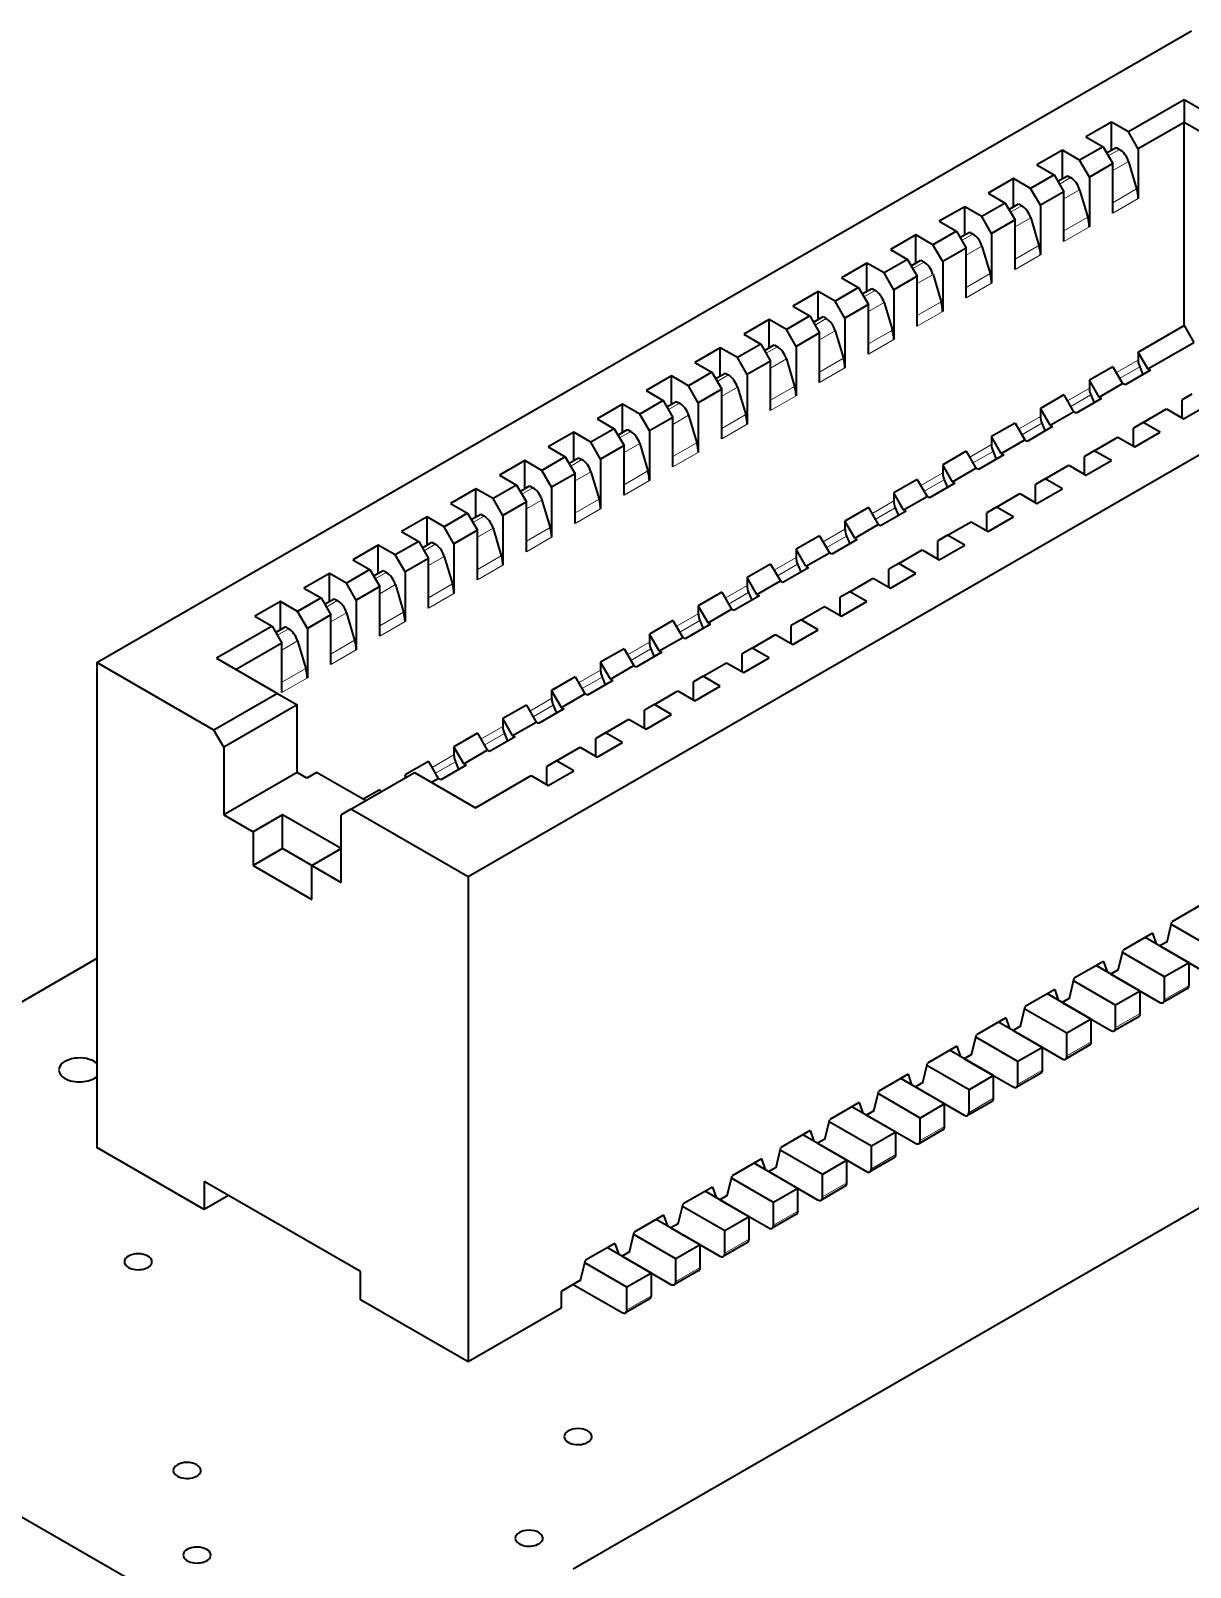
# Model space of a CAD drawing. Extents: x 537 to 786, y 346 to 499.
# Drawn here: x 652.2 to 660.59, y 486.43 to 497.55 of the extents above; entities that cross this region are included whole.
import ezdxf

# ---------------------------------------------------------------- set-up
doc = ezdxf.new("R2010")
doc.units = 0

msp = doc.modelspace()

# ---------------------------------------------------------------- linework, layer by layer
at = {"color": 7, "lineweight": 35, "ltscale": 0.22862}
for p, q in [((652.679, 492.977), (660.599, 497.549)), ((663.286, 495.998), (655.366, 491.426))]:
    msp.add_line(p, q, dxfattribs=at)
at = {"color": 7, "lineweight": 35, "ltscale": 0.011636}
for p, q in [((660.545, 497.049), (660.142, 496.817)), ((653.948, 493.24), (653.545, 493.008)), ((655.419, 491.926), (655.822, 492.159))]:
    msp.add_line(p, q, dxfattribs=at)
at = {"color": 7, "lineweight": 35, "ltscale": 0.012758}
for p, q in [((660.987, 496.794), (660.545, 497.049)), ((660.987, 496.631), (660.545, 496.886)), ((653.545, 493.008), (653.987, 492.753)), ((654.977, 492.181), (655.419, 491.926))]:
    msp.add_line(p, q, dxfattribs=at)
at = {"color": 7, "lineweight": 35, "ltscale": 0.004082}
for p, q in [((660.545, 497.049), (660.545, 496.886)), ((660.581, 490.64), (660.581, 490.803)), ((660.404, 490.538), (660.404, 490.701)), ((660.227, 490.436), (660.227, 490.599)), ((660.05, 490.334), (660.05, 490.497)), ((659.874, 490.232), (659.874, 490.395)), ((659.697, 490.13), (659.697, 490.293)), ((659.52, 490.027), (659.52, 490.191)), ((659.343, 489.925), (659.343, 490.089)), ((658.99, 489.721), (658.99, 489.885)), ((659.167, 489.823), (659.167, 489.987)), ((658.813, 489.619), (658.813, 489.783)), ((658.636, 489.517), (658.636, 489.68)), ((658.46, 489.415), (658.46, 489.578)), ((658.283, 489.313), (658.283, 489.476)), ((658.106, 489.211), (658.106, 489.374)), ((657.929, 489.109), (657.929, 489.272)), ((657.752, 489.007), (657.752, 489.17)), ((657.576, 488.905), (657.576, 489.068)), ((657.399, 488.803), (657.399, 488.966)), ((657.222, 488.701), (657.222, 488.864)), ((656.869, 488.497), (656.869, 488.66)), ((657.045, 488.599), (657.045, 488.762)), ((656.692, 488.394), (656.692, 488.558)), ((656.179, 488.507), (656.038, 488.425)), ((656.515, 488.292), (656.515, 488.456))]:
    msp.add_line(p, q, dxfattribs=at)
at = {"color": 7, "lineweight": 35, "ltscale": 0.005307}
for p, q in [((660.019, 496.888), (659.835, 496.782)), ((659.665, 496.684), (659.481, 496.578)), ((659.312, 496.48), (659.128, 496.374)), ((658.958, 496.276), (658.774, 496.17)), ((658.604, 496.072), (658.421, 495.965)), ((658.251, 495.867), (658.067, 495.761)), ((657.897, 495.663), (657.714, 495.557)), ((657.19, 495.255), (657.006, 495.149)), ((656.837, 495.051), (656.653, 494.945)), ((660.302, 495.092), (660.118, 494.986)), ((659.948, 494.888), (659.764, 494.782)), ((656.483, 494.847), (656.299, 494.741)), ((660.542, 494.741), (660.726, 494.847)), ((659.594, 494.684), (659.411, 494.577)), ((656.13, 494.643), (655.946, 494.537)), ((659.241, 494.479), (659.057, 494.373)), ((659.835, 494.332), (660.019, 494.439)), ((655.422, 494.234), (655.239, 494.128)), ((659.481, 494.128), (659.665, 494.234)), ((655.069, 494.03), (654.885, 493.924)), ((658.534, 494.071), (658.35, 493.965)), ((659.128, 493.924), (659.312, 494.03)), ((654.715, 493.826), (654.532, 493.72)), ((658.18, 493.867), (657.996, 493.761)), ((658.774, 493.72), (658.958, 493.826)), ((657.827, 493.663), (657.643, 493.557)), ((654.362, 493.622), (654.178, 493.516)), ((658.421, 493.516), (658.604, 493.622)), ((657.473, 493.459), (657.289, 493.353)), ((654.008, 493.418), (653.824, 493.312)), ((658.067, 493.312), (658.251, 493.418)), ((657.12, 493.255), (656.936, 493.149)), ((657.714, 493.108), (657.897, 493.214)), ((656.766, 493.051), (656.582, 492.944)), ((656.412, 492.846), (656.229, 492.74)), ((657.006, 492.699), (657.19, 492.806)), ((656.653, 492.495), (656.837, 492.601)), ((655.705, 492.438), (655.521, 492.332)), ((656.299, 492.291), (656.483, 492.397)), ((655.352, 492.234), (655.168, 492.128)), ((655.946, 492.087), (656.13, 492.193))]:
    msp.add_line(p, q, dxfattribs=at)
at = {"color": 7, "lineweight": 35, "ltscale": 0.003572}
for p, q in [((660.142, 496.817), (660.019, 496.888)), ((659.835, 496.782), (659.959, 496.71)), ((659.435, 496.408), (659.312, 496.48)), ((659.128, 496.374), (659.251, 496.302)), ((658.774, 496.17), (658.898, 496.098)), ((658.375, 495.796), (658.251, 495.867)), ((658.067, 495.761), (658.191, 495.69)), ((657.668, 495.388), (657.544, 495.459)), ((657.314, 495.184), (657.19, 495.255)), ((657.006, 495.149), (657.13, 495.078)), ((656.607, 494.775), (656.483, 494.847)), ((660.418, 494.812), (660.542, 494.741)), ((656.299, 494.741), (656.423, 494.669)), ((660.065, 494.608), (660.188, 494.537)), ((655.946, 494.537), (656.069, 494.465)), ((660.019, 494.439), (659.895, 494.51)), ((655.9, 494.367), (655.776, 494.439)), ((655.546, 494.163), (655.422, 494.234)), ((659.665, 494.234), (659.541, 494.306)), ((655.239, 494.128), (655.362, 494.057)), ((659.358, 494.2), (659.481, 494.128)), ((658.958, 493.826), (658.834, 493.898)), ((654.839, 493.755), (654.715, 493.826)), ((658.65, 493.792), (658.774, 493.72)), ((654.532, 493.72), (654.655, 493.649)), ((658.604, 493.622), (658.481, 493.694)), ((654.486, 493.551), (654.362, 493.622)), ((658.297, 493.587), (658.421, 493.516)), ((654.178, 493.516), (654.302, 493.445)), ((657.897, 493.214), (657.774, 493.285)), ((657.59, 493.179), (657.714, 493.108)), ((657.236, 492.975), (657.36, 492.904)), ((657.19, 492.806), (657.067, 492.877)), ((656.837, 492.601), (656.713, 492.673)), ((656.529, 492.567), (656.653, 492.495)), ((656.13, 492.193), (656.006, 492.265)), ((655.822, 492.159), (655.946, 492.087))]:
    msp.add_line(p, q, dxfattribs=at)
at = {"color": 7, "lineweight": 35, "ltscale": 0.005103}
for p, q in [((660.019, 496.684), (660.019, 496.888)), ((659.665, 496.48), (659.665, 496.684)), ((659.312, 496.276), (659.312, 496.48)), ((658.958, 496.072), (658.958, 496.276)), ((658.604, 495.867), (658.604, 496.072)), ((658.251, 495.663), (658.251, 495.867)), ((657.897, 495.459), (657.897, 495.663)), ((657.544, 495.255), (657.544, 495.459)), ((657.19, 495.051), (657.19, 495.255)), ((656.837, 494.847), (656.837, 495.051)), ((656.483, 494.643), (656.483, 494.847)), ((656.13, 494.439), (656.13, 494.643)), ((655.776, 494.234), (655.776, 494.439)), ((655.422, 494.03), (655.422, 494.234)), ((655.069, 493.826), (655.069, 494.03)), ((654.715, 493.622), (654.715, 493.826)), ((654.362, 493.418), (654.362, 493.622)), ((654.008, 493.214), (654.008, 493.418)), ((660.581, 490.803), (660.404, 490.701)), ((659.874, 490.395), (659.697, 490.293)), ((660.217, 490.413), (660.04, 490.311)), ((659.52, 490.191), (659.343, 490.089)), ((659.863, 490.209), (659.687, 490.107)), ((658.813, 489.783), (658.636, 489.68)), ((659.156, 489.8), (658.979, 489.698)), ((658.803, 489.596), (658.626, 489.494)), ((658.106, 489.374), (657.929, 489.272)), ((658.449, 489.392), (658.272, 489.29)), ((653.457, 489.221), (653.457, 489.017)), ((653.633, 489.119), (653.457, 489.017)), ((657.752, 489.17), (657.576, 489.068)), ((658.096, 489.188), (657.919, 489.086)), ((657.388, 488.78), (657.212, 488.678)), ((657.045, 488.762), (656.869, 488.66)), ((654.588, 488.364), (654.588, 488.568)), ((656.692, 488.558), (656.515, 488.456)), ((657.035, 488.576), (656.858, 488.474))]:
    msp.add_line(p, q, dxfattribs=at)
at = {"color": 7, "lineweight": 35, "ltscale": 0.009594}
for p, q in [((660.545, 496.886), (660.213, 496.694)), ((660.213, 495.224), (660.545, 495.416)), ((660.284, 495.102), (660.616, 495.294)), ((654.019, 493.118), (653.687, 492.926))]:
    msp.add_line(p, q, dxfattribs=at)
at = {"color": 7, "lineweight": 35, "ltscale": 0.036742}
msp.add_line((660.545, 495.416), (660.545, 496.886), dxfattribs=at)
at = {"color": 7, "lineweight": 35, "ltscale": 0.003536}
for p, q in [((660.213, 496.694), (660.142, 496.817)), ((659.959, 496.71), (660.029, 496.588)), ((659.605, 496.506), (659.676, 496.384)), ((659.506, 496.286), (659.435, 496.408)), ((658.799, 495.878), (658.728, 496)), ((658.898, 496.098), (658.969, 495.976)), ((658.445, 495.674), (658.375, 495.796)), ((658.191, 495.69), (658.262, 495.567)), ((657.738, 495.265), (657.668, 495.388)), ((657.385, 495.061), (657.314, 495.184)), ((657.13, 495.078), (657.201, 494.955)), ((659.93, 494.898), (659.86, 495.02)), ((659.676, 494.914), (659.746, 494.792)), ((656.678, 494.653), (656.607, 494.775)), ((656.423, 494.669), (656.494, 494.547)), ((659.322, 494.71), (659.393, 494.588)), ((659.223, 494.49), (659.152, 494.612)), ((656.069, 494.465), (656.14, 494.343)), ((655.97, 494.245), (655.9, 494.367)), ((658.87, 494.285), (658.799, 494.408)), ((655.716, 494.261), (655.787, 494.139)), ((658.615, 494.302), (658.686, 494.179)), ((655.617, 494.041), (655.546, 494.163)), ((658.516, 494.081), (658.445, 494.204)), ((655.362, 494.057), (655.433, 493.934)), ((658.163, 493.877), (658.092, 494)), ((658.262, 494.098), (658.332, 493.975)), ((657.908, 493.894), (657.979, 493.771)), ((654.91, 493.632), (654.839, 493.755)), ((657.554, 493.689), (657.625, 493.567)), ((654.556, 493.428), (654.486, 493.551)), ((657.455, 493.469), (657.385, 493.591)), ((654.302, 493.445), (654.372, 493.322)), ((657.102, 493.265), (657.031, 493.387)), ((656.847, 493.281), (656.918, 493.159)), ((656.395, 492.857), (656.324, 492.979)), ((656.041, 492.652), (655.97, 492.775)), ((655.787, 492.669), (655.857, 492.546)), ((653.598, 492.365), (653.527, 492.487)), ((655.433, 492.465), (655.504, 492.342)), ((655.334, 492.244), (655.263, 492.367)), ((655.08, 492.261), (655.15, 492.138))]:
    msp.add_line(p, q, dxfattribs=at)
at = {"color": 7, "lineweight": 35, "ltscale": 0.003573}
for p, q in [((659.789, 496.613), (659.665, 496.684)), ((659.481, 496.578), (659.605, 496.506)), ((659.082, 496.204), (658.958, 496.276)), ((658.728, 496), (658.604, 496.072)), ((658.421, 495.965), (658.544, 495.894)), ((658.021, 495.592), (657.897, 495.663)), ((657.714, 495.557), (657.837, 495.486)), ((657.36, 495.353), (657.484, 495.282)), ((656.96, 494.98), (656.837, 495.051)), ((656.653, 494.945), (656.777, 494.873)), ((660.372, 494.643), (660.248, 494.714)), ((656.253, 494.571), (656.13, 494.643)), ((655.592, 494.332), (655.716, 494.261)), ((659.711, 494.404), (659.835, 494.332)), ((655.193, 493.959), (655.069, 494.03)), ((659.004, 493.996), (659.128, 493.924)), ((659.312, 494.03), (659.188, 494.102)), ((654.885, 493.924), (655.009, 493.853)), ((658.251, 493.418), (658.127, 493.489)), ((654.132, 493.347), (654.008, 493.418)), ((657.943, 493.383), (658.067, 493.312)), ((653.824, 493.312), (653.948, 493.24)), ((657.544, 493.01), (657.42, 493.081)), ((656.883, 492.771), (657.006, 492.699)), ((656.483, 492.397), (656.359, 492.469)), ((656.176, 492.363), (656.299, 492.291))]:
    msp.add_line(p, q, dxfattribs=at)
at = {"color": 7, "lineweight": 35, "ltscale": 0.004898}
for p, q in [((659.959, 496.71), (659.789, 496.613)), ((659.676, 496.384), (659.506, 496.286)), ((658.898, 496.098), (658.728, 496)), ((658.615, 495.772), (658.445, 495.674)), ((659.895, 494.51), (660.065, 494.608)), ((656.069, 494.465), (655.9, 494.367)), ((658.615, 494.302), (658.445, 494.204)), ((655.787, 494.139), (655.617, 494.041)), ((658.834, 493.898), (659.004, 493.996)), ((658.163, 493.877), (658.332, 493.975)), ((657.554, 493.689), (657.385, 493.591)), ((654.726, 493.526), (654.556, 493.428)), ((657.102, 493.265), (657.272, 493.363)), ((655.787, 492.669), (655.617, 492.571)), ((655.334, 492.244), (655.504, 492.342)), ((656.006, 492.265), (656.176, 492.363))]:
    msp.add_line(p, q, dxfattribs=at)
at = {"color": 7, "lineweight": 35, "ltscale": 0.00199}
for p, q in [((659.985, 496.665), (660.054, 496.704)), ((658.924, 496.052), (658.993, 496.092)), ((656.096, 494.419), (656.165, 494.459))]:
    msp.add_line(p, q, dxfattribs=at)
at = {"color": 7, "lineweight": 13, "ltscale": 0.002329}
for p, q in [((660.078, 496.691), (659.997, 496.644)), ((659.37, 496.283), (659.29, 496.236)), ((658.31, 495.67), (658.229, 495.624)), ((657.249, 495.058), (657.168, 495.011)), ((656.542, 494.65), (656.461, 494.603)), ((655.481, 494.037), (655.401, 493.991))]:
    msp.add_line(p, q, dxfattribs=at)
at = {"color": 7, "lineweight": 35, "ltscale": 0.000680215}
for p, q in [((660.054, 496.704), (660.078, 496.691)), ((659.701, 496.5), (659.724, 496.487)), ((659.347, 496.296), (659.37, 496.283)), ((658.64, 495.888), (658.663, 495.874)), ((658.286, 495.684), (658.31, 495.67)), ((657.933, 495.48), (657.956, 495.466)), ((657.579, 495.276), (657.603, 495.262)), ((657.226, 495.071), (657.249, 495.058)), ((656.872, 494.867), (656.896, 494.854)), ((656.518, 494.663), (656.542, 494.65)), ((655.811, 494.255), (655.835, 494.241)), ((655.458, 494.051), (655.481, 494.037)), ((654.751, 493.643), (654.774, 493.629)), ((654.044, 493.234), (654.067, 493.221))]:
    msp.add_line(p, q, dxfattribs=at)
at = {"color": 7, "lineweight": 35, "ltscale": 0.008981}
for p, q in [((660.213, 496.694), (660.213, 496.335)), ((660.029, 496.229), (660.029, 496.588)), ((659.676, 496.025), (659.676, 496.384)), ((659.506, 496.286), (659.506, 495.927)), ((659.322, 495.821), (659.322, 496.18)), ((659.152, 496.082), (659.152, 495.723)), ((658.969, 495.616), (658.969, 495.976)), ((658.799, 495.878), (658.799, 495.518)), ((658.615, 495.412), (658.615, 495.772)), ((658.092, 495.469), (658.092, 495.11)), ((657.908, 495.004), (657.908, 495.363)), ((657.738, 495.265), (657.738, 494.906)), ((657.554, 494.8), (657.554, 495.159)), ((657.385, 495.061), (657.385, 494.702)), ((657.201, 494.596), (657.201, 494.955)), ((657.031, 494.857), (657.031, 494.498)), ((656.678, 494.653), (656.678, 494.294)), ((656.324, 494.449), (656.324, 494.09)), ((656.494, 494.188), (656.494, 494.547)), ((656.14, 493.983), (656.14, 494.343)), ((655.97, 494.245), (655.97, 493.885)), ((655.787, 493.779), (655.787, 494.139)), ((655.617, 494.041), (655.617, 493.681)), ((655.263, 493.836), (655.263, 493.477)), ((655.08, 493.371), (655.08, 493.73)), ((654.91, 493.632), (654.91, 493.273)), ((654.726, 493.167), (654.726, 493.526)), ((654.203, 493.224), (654.203, 492.865)), ((654.372, 492.963), (654.372, 493.322))]:
    msp.add_line(p, q, dxfattribs=at)
at = {"color": 7, "lineweight": 35, "ltscale": 0.003535}
for p, q in [((659.86, 496.49), (659.789, 496.613)), ((659.251, 496.302), (659.322, 496.18)), ((659.152, 496.082), (659.082, 496.204)), ((658.544, 495.894), (658.615, 495.772)), ((658.092, 495.469), (658.021, 495.592)), ((657.837, 495.486), (657.908, 495.363)), ((660.545, 495.416), (660.616, 495.294)), ((657.484, 495.282), (657.554, 495.159)), ((660.284, 495.102), (660.213, 495.224)), ((660.029, 495.118), (660.1, 494.996)), ((657.031, 494.857), (656.96, 494.98)), ((656.777, 494.873), (656.847, 494.751)), ((659.577, 494.694), (659.506, 494.816)), ((656.324, 494.449), (656.253, 494.571)), ((658.969, 494.506), (659.039, 494.383)), ((655.263, 493.836), (655.193, 493.959)), ((655.009, 493.853), (655.08, 493.73)), ((657.809, 493.673), (657.738, 493.796)), ((654.655, 493.649), (654.726, 493.526)), ((657.201, 493.485), (657.272, 493.363)), ((654.203, 493.224), (654.132, 493.347)), ((653.948, 493.24), (654.019, 493.118)), ((656.748, 493.061), (656.678, 493.183)), ((656.494, 493.077), (656.564, 492.955)), ((656.14, 492.873), (656.211, 492.75)), ((655.688, 492.448), (655.617, 492.571))]:
    msp.add_line(p, q, dxfattribs=at)
at = {"color": 7, "lineweight": 35, "ltscale": 0.004899}
for p, q in [((660.029, 496.588), (659.86, 496.49)), ((659.251, 496.302), (659.082, 496.204)), ((659.322, 496.18), (659.152, 496.082)), ((658.544, 495.894), (658.375, 495.796)), ((658.191, 495.69), (658.021, 495.592)), ((657.908, 495.363), (657.738, 495.265)), ((657.484, 495.282), (657.314, 495.184)), ((657.554, 495.159), (657.385, 495.061)), ((660.029, 495.118), (659.86, 495.02)), ((657.13, 495.078), (656.96, 494.98)), ((659.93, 494.898), (660.1, 494.996)), ((657.201, 494.955), (657.031, 494.857)), ((659.676, 494.914), (659.506, 494.816)), ((659.577, 494.694), (659.746, 494.792)), ((660.248, 494.714), (660.418, 494.812)), ((656.423, 494.669), (656.253, 494.571)), ((656.847, 494.751), (656.678, 494.653)), ((659.322, 494.71), (659.152, 494.612)), ((659.223, 494.49), (659.393, 494.588)), ((658.87, 494.285), (659.039, 494.383)), ((659.541, 494.306), (659.711, 494.404)), ((655.362, 494.057), (655.193, 493.959)), ((657.908, 493.894), (657.738, 493.796)), ((658.481, 493.694), (658.65, 493.792)), ((655.08, 493.73), (654.91, 493.632)), ((654.655, 493.649), (654.486, 493.551)), ((654.302, 493.445), (654.132, 493.347)), ((657.201, 493.485), (657.031, 493.387)), ((657.774, 493.285), (657.943, 493.383)), ((654.372, 493.322), (654.203, 493.224)), ((656.847, 493.281), (656.678, 493.183)), ((656.748, 493.061), (656.918, 493.159)), ((657.42, 493.081), (657.59, 493.179)), ((656.395, 492.857), (656.564, 492.955)), ((657.067, 492.877), (657.236, 492.975)), ((656.14, 492.873), (655.97, 492.775)), ((656.041, 492.652), (656.211, 492.75)), ((656.713, 492.673), (656.883, 492.771)), ((655.688, 492.448), (655.857, 492.546)), ((655.08, 492.261), (654.91, 492.163))]:
    msp.add_line(p, q, dxfattribs=at)
at = {"color": 7, "lineweight": 13, "ltscale": 0.003279}
for p, q in [((660.029, 496.537), (660.143, 496.603)), ((659.676, 496.333), (659.789, 496.399)), ((658.969, 495.925), (659.082, 495.99)), ((658.615, 495.721), (658.729, 495.786)), ((658.262, 495.517), (658.375, 495.582)), ((657.908, 495.312), (658.022, 495.378)), ((657.554, 495.108), (657.668, 495.174)), ((657.201, 494.904), (657.314, 494.97)), ((656.847, 494.7), (656.961, 494.766)), ((656.494, 494.496), (656.607, 494.562)), ((656.14, 494.292), (656.254, 494.357)), ((655.787, 494.088), (655.9, 494.153)), ((655.433, 493.884), (655.547, 493.949)), ((655.08, 493.68), (655.193, 493.745)), ((654.372, 493.271), (654.486, 493.337)), ((654.019, 493.067), (654.132, 493.133))]:
    msp.add_line(p, q, dxfattribs=at)
at = {"color": 7, "lineweight": 35, "ltscale": 0.005188}
for p, q in [((660.143, 496.603), (660.202, 496.404)), ((659.789, 496.399), (659.849, 496.2)), ((659.082, 495.99), (659.142, 495.792)), ((658.729, 495.786), (658.788, 495.587)), ((658.375, 495.582), (658.435, 495.383)), ((658.022, 495.378), (658.081, 495.179)), ((657.668, 495.174), (657.727, 494.975)), ((657.314, 494.97), (657.374, 494.771)), ((656.961, 494.766), (657.02, 494.567)), ((656.254, 494.357), (656.313, 494.159)), ((655.9, 494.153), (655.96, 493.954)), ((655.547, 493.949), (655.606, 493.75)), ((655.193, 493.745), (655.253, 493.546)), ((654.486, 493.337), (654.545, 493.138)), ((654.132, 493.133), (654.192, 492.934))]:
    msp.add_line(p, q, dxfattribs=at)
at = {"color": 7, "lineweight": 35, "ltscale": 0.0049}
for p, q in [((659.605, 496.506), (659.435, 496.408)), ((658.969, 495.976), (658.799, 495.878)), ((658.262, 495.567), (658.092, 495.469)), ((657.837, 495.486), (657.668, 495.388)), ((656.777, 494.873), (656.607, 494.775)), ((656.494, 494.547), (656.324, 494.449)), ((658.969, 494.506), (658.799, 494.408)), ((656.14, 494.343), (655.97, 494.245)), ((655.716, 494.261), (655.546, 494.163)), ((658.516, 494.081), (658.686, 494.179)), ((659.188, 494.102), (659.358, 494.2)), ((658.262, 494.098), (658.092, 494)), ((655.433, 493.934), (655.263, 493.836)), ((655.009, 493.853), (654.839, 493.755)), ((657.809, 493.673), (657.979, 493.771)), ((657.455, 493.469), (657.625, 493.567)), ((658.127, 493.489), (658.297, 493.587)), ((656.494, 493.077), (656.324, 492.979)), ((656.359, 492.469), (656.529, 492.567)), ((655.433, 492.465), (655.263, 492.367))]:
    msp.add_line(p, q, dxfattribs=at)
at = {"color": 7, "lineweight": 35, "ltscale": 0.001991}
for p, q in [((659.632, 496.46), (659.701, 496.5)), ((659.278, 496.256), (659.347, 496.296)), ((658.571, 495.848), (658.64, 495.888)), ((657.864, 495.44), (657.933, 495.48)), ((657.51, 495.236), (657.579, 495.276)), ((656.803, 494.827), (656.872, 494.867)), ((656.45, 494.623), (656.518, 494.663)), ((655.742, 494.215), (655.811, 494.255)), ((655.035, 493.807), (655.104, 493.847)), ((654.682, 493.603), (654.751, 493.643)), ((654.044, 493.234), (653.975, 493.194))]:
    msp.add_line(p, q, dxfattribs=at)
at = {"color": 7, "lineweight": 13, "ltscale": 0.002331}
for p, q in [((659.724, 496.487), (659.643, 496.44)), ((659.017, 496.078), (658.936, 496.032)), ((658.663, 495.874), (658.583, 495.828)), ((657.956, 495.466), (657.876, 495.419)), ((657.603, 495.262), (657.522, 495.215)), ((656.896, 494.854), (656.815, 494.807)), ((656.189, 494.445), (656.108, 494.399)), ((655.835, 494.241), (655.754, 494.195)), ((655.128, 493.833), (655.047, 493.786)), ((654.774, 493.629), (654.694, 493.582)), ((654.421, 493.425), (654.34, 493.378)), ((654.067, 493.221), (653.986, 493.174))]:
    msp.add_line(p, q, dxfattribs=at)
at = {"color": 7, "lineweight": 35, "ltscale": 0.008982}
for p, q in [((659.86, 496.49), (659.86, 496.131)), ((658.445, 495.674), (658.445, 495.314)), ((658.262, 495.208), (658.262, 495.567)), ((656.847, 494.392), (656.847, 494.751)), ((655.433, 493.575), (655.433, 493.934)), ((654.556, 493.428), (654.556, 493.069)), ((654.019, 492.759), (654.019, 493.118))]:
    msp.add_line(p, q, dxfattribs=at)
at = {"color": 7, "lineweight": 13, "ltscale": 0.004993}
for p, q in [((660.202, 496.404), (660.029, 496.304)), ((659.849, 496.2), (659.676, 496.1)), ((658.788, 495.587), (658.615, 495.488)), ((658.435, 495.383), (658.262, 495.284)), ((657.727, 494.975), (657.554, 494.875)), ((657.374, 494.771), (657.201, 494.671)), ((657.02, 494.567), (656.847, 494.467)), ((656.313, 494.159), (656.14, 494.059)), ((655.96, 493.954), (655.787, 493.855)), ((655.606, 493.75), (655.433, 493.651)), ((654.899, 493.342), (654.726, 493.242)), ((654.545, 493.138), (654.372, 493.038)), ((654.192, 492.934), (654.019, 492.834))]:
    msp.add_line(p, q, dxfattribs=at)
at = {"color": 7, "lineweight": 13, "ltscale": 0.005307}
for p, q in [((660.029, 496.229), (660.213, 496.335)), ((659.676, 496.025), (659.86, 496.131)), ((658.969, 495.616), (659.152, 495.723)), ((658.615, 495.412), (658.799, 495.518)), ((658.262, 495.208), (658.445, 495.314)), ((657.908, 495.004), (658.092, 495.11)), ((657.201, 494.596), (657.385, 494.702)), ((656.847, 494.392), (657.031, 494.498)), ((656.494, 494.188), (656.678, 494.294)), ((656.14, 493.983), (656.324, 494.09)), ((655.787, 493.779), (655.97, 493.885)), ((655.433, 493.575), (655.617, 493.681)), ((655.08, 493.371), (655.263, 493.477)), ((654.372, 492.963), (654.556, 493.069)), ((654.019, 492.759), (654.203, 492.865))]:
    msp.add_line(p, q, dxfattribs=at)
at = {"color": 7, "lineweight": 13, "ltscale": 0.00328}
for p, q in [((659.322, 496.129), (659.436, 496.195)), ((654.726, 493.475), (654.84, 493.541))]:
    msp.add_line(p, q, dxfattribs=at)
at = {"color": 7, "lineweight": 35, "ltscale": 0.005187}
for p, q in [((659.436, 496.195), (659.495, 495.996)), ((656.607, 494.562), (656.667, 494.363)), ((654.84, 493.541), (654.899, 493.342))]:
    msp.add_line(p, q, dxfattribs=at)
at = {"color": 7, "lineweight": 35, "ltscale": 0.000681537}
for p, q in [((658.993, 496.092), (659.017, 496.078)), ((656.165, 494.459), (656.189, 494.445)), ((654.397, 493.438), (654.421, 493.425))]:
    msp.add_line(p, q, dxfattribs=at)
at = {"color": 7, "lineweight": 13, "ltscale": 0.004994}
for p, q in [((659.495, 495.996), (659.322, 495.896)), ((659.142, 495.792), (658.969, 495.692)), ((658.081, 495.179), (657.908, 495.079)), ((655.253, 493.546), (655.08, 493.446))]:
    msp.add_line(p, q, dxfattribs=at)
at = {"color": 7, "lineweight": 13, "ltscale": 0.005308}
for p, q in [((659.322, 495.821), (659.506, 495.927)), ((657.554, 494.8), (657.738, 494.906)), ((654.726, 493.167), (654.91, 493.273))]:
    msp.add_line(p, q, dxfattribs=at)
at = {"color": 7, "lineweight": 35, "ltscale": 0.001989}
for p, q in [((658.217, 495.644), (658.286, 495.684)), ((657.157, 495.032), (657.226, 495.071)), ((655.389, 494.011), (655.458, 494.051)), ((654.328, 493.399), (654.397, 493.438))]:
    msp.add_line(p, q, dxfattribs=at)
at = {"color": 7, "lineweight": 35, "ltscale": 0.005308}
for p, q in [((657.544, 495.459), (657.36, 495.353)), ((655.776, 494.439), (655.592, 494.332)), ((658.887, 494.275), (658.703, 494.169)), ((656.059, 492.642), (655.875, 492.536))]:
    msp.add_line(p, q, dxfattribs=at)
at = {"color": 7, "lineweight": 35, "ltscale": 0.001456}
for p, q in [((660.213, 495.224), (660.213, 495.166)), ((659.86, 495.02), (659.86, 494.962)), ((659.506, 494.816), (659.506, 494.758)), ((659.152, 494.612), (659.152, 494.554)), ((658.799, 494.408), (658.799, 494.35)), ((658.445, 494.204), (658.445, 494.146)), ((658.092, 494), (658.092, 493.941)), ((657.738, 493.796), (657.738, 493.737)), ((657.385, 493.591), (657.385, 493.533)), ((657.031, 493.387), (657.031, 493.329)), ((656.678, 493.183), (656.678, 493.125)), ((656.324, 492.979), (656.324, 492.921)), ((655.97, 492.775), (655.97, 492.717)), ((655.617, 492.571), (655.617, 492.513)), ((655.263, 492.367), (655.263, 492.309))]:
    msp.add_line(p, q, dxfattribs=at)
at = {"color": 7, "lineweight": 13, "ltscale": 0.004579}
for p, q in [((660.213, 495.166), (660.055, 495.075)), ((659.506, 494.758), (659.347, 494.666)), ((659.152, 494.554), (658.994, 494.462)), ((658.799, 494.35), (658.64, 494.258)), ((658.092, 493.941), (657.933, 493.85)), ((657.738, 493.737), (657.58, 493.646)), ((657.385, 493.533), (657.226, 493.442)), ((656.678, 493.125), (656.519, 493.033)), ((656.324, 492.921), (656.165, 492.829)), ((655.97, 492.717), (655.812, 492.625)), ((655.617, 492.513), (655.458, 492.421)), ((655.263, 492.309), (655.105, 492.217))]:
    msp.add_line(p, q, dxfattribs=at)
at = {"color": 7, "lineweight": 13, "ltscale": 0.004193}
for p, q in [((660.079, 495.033), (660.224, 495.117)), ((659.725, 494.829), (659.87, 494.913)), ((659.372, 494.625), (659.517, 494.708)), ((658.311, 494.012), (658.456, 494.096)), ((657.957, 493.808), (658.103, 493.892)), ((657.25, 493.4), (657.395, 493.484)), ((656.897, 493.196), (657.042, 493.28)), ((656.543, 492.992), (656.688, 493.076)), ((655.482, 492.379), (655.628, 492.463))]:
    msp.add_line(p, q, dxfattribs=at)
at = {"color": 7, "lineweight": 35, "ltscale": 0.001524}
for p, q in [((660.224, 495.117), (660.247, 495.06)), ((659.87, 494.913), (659.894, 494.856)), ((659.517, 494.708), (659.54, 494.652)), ((658.81, 494.3), (658.833, 494.244)), ((658.456, 494.096), (658.479, 494.04)), ((658.103, 493.892), (658.126, 493.836)), ((657.749, 493.688), (657.772, 493.632)), ((657.395, 493.484), (657.419, 493.427)), ((657.042, 493.28), (657.065, 493.223)), ((656.688, 493.076), (656.712, 493.019)), ((656.335, 492.871), (656.358, 492.815)), ((655.981, 492.667), (656.004, 492.611)), ((655.628, 492.463), (655.651, 492.407))]:
    msp.add_line(p, q, dxfattribs=at)
at = {"color": 7, "lineweight": 35, "ltscale": 0.000510632}
for p, q in [((660.118, 494.986), (660.1, 494.996)), ((660.284, 495.102), (660.302, 495.092)), ((658.87, 494.285), (658.887, 494.275)), ((658.516, 494.081), (658.534, 494.071)), ((658.35, 493.965), (658.332, 493.975)), ((657.809, 493.673), (657.827, 493.663)), ((657.455, 493.469), (657.473, 493.459)), ((657.289, 493.353), (657.272, 493.363)), ((656.041, 492.652), (656.059, 492.642)), ((655.521, 492.332), (655.504, 492.342))]:
    msp.add_line(p, q, dxfattribs=at)
at = {"color": 7, "lineweight": 13, "ltscale": 0.00458}
for p, q in [((659.86, 494.962), (659.701, 494.871)), ((658.445, 494.146), (658.287, 494.054)), ((657.031, 493.329), (656.872, 493.238))]:
    msp.add_line(p, q, dxfattribs=at)
at = {"color": 7, "lineweight": 35, "ltscale": 0.00050931}
for p, q in [((659.93, 494.898), (659.948, 494.888)), ((659.764, 494.782), (659.746, 494.792)), ((659.223, 494.49), (659.241, 494.479)), ((658.703, 494.169), (658.686, 494.179)), ((656.936, 493.149), (656.918, 493.159)), ((656.395, 492.857), (656.412, 492.846)), ((655.875, 492.536), (655.857, 492.546))]:
    msp.add_line(p, q, dxfattribs=at)
at = {"color": 7, "lineweight": 35, "ltscale": 0.002042}
for p, q in [((660.602, 494.918), (660.531, 494.877)), ((659.895, 494.51), (659.824, 494.469)), ((659.541, 494.306), (659.471, 494.265)), ((658.834, 493.898), (658.764, 493.857)), ((657.774, 493.285), (657.703, 493.244)), ((657.067, 492.877), (656.996, 492.836)), ((656.713, 492.673), (656.642, 492.632)), ((656.006, 492.265), (655.935, 492.224)), ((654.27, 492.181), (654.199, 492.14)), ((654.517, 491.916), (654.447, 491.875))]:
    msp.add_line(p, q, dxfattribs=at)
at = {"color": 7, "lineweight": 35, "ltscale": 0.003266}
for p, q in [((660.531, 494.747), (660.531, 494.877)), ((660.178, 494.543), (660.178, 494.673)), ((659.824, 494.339), (659.824, 494.469)), ((659.117, 493.93), (659.117, 494.061)), ((658.764, 493.726), (658.764, 493.857)), ((658.41, 493.522), (658.41, 493.653)), ((657.703, 493.114), (657.703, 493.244)), ((657.349, 492.91), (657.349, 493.04)), ((656.996, 492.706), (656.996, 492.836)), ((656.289, 492.297), (656.289, 492.428)), ((655.935, 492.093), (655.935, 492.224))]:
    msp.add_line(p, q, dxfattribs=at)
at = {"color": 7, "lineweight": 35, "ltscale": 0.000511013}
for p, q in [((659.577, 494.694), (659.594, 494.684)), ((659.411, 494.577), (659.393, 494.588)), ((659.057, 494.373), (659.039, 494.383)), ((657.643, 493.557), (657.625, 493.567)), ((656.748, 493.061), (656.766, 493.051)), ((656.582, 492.944), (656.564, 492.955)), ((656.229, 492.74), (656.211, 492.75)), ((655.688, 492.448), (655.705, 492.438))]:
    msp.add_line(p, q, dxfattribs=at)
at = {"color": 7, "lineweight": 35, "ltscale": 0.002041}
for p, q in [((660.248, 494.714), (660.178, 494.673)), ((658.481, 493.694), (658.41, 493.653)), ((658.127, 493.489), (658.056, 493.449)), ((657.42, 493.081), (657.349, 493.04))]:
    msp.add_line(p, q, dxfattribs=at)
at = {"color": 7, "lineweight": 35, "ltscale": 0.005309}
for p, q in [((660.188, 494.537), (660.372, 494.643)), ((657.36, 492.904), (657.544, 493.01))]:
    msp.add_line(p, q, dxfattribs=at)
at = {"color": 7, "lineweight": 13, "ltscale": 0.004194}
for p, q in [((659.018, 494.421), (659.163, 494.504)), ((657.604, 493.604), (657.749, 493.688)), ((656.19, 492.788), (656.335, 492.871)), ((655.129, 492.175), (655.274, 492.259))]:
    msp.add_line(p, q, dxfattribs=at)
at = {"color": 7, "lineweight": 35, "ltscale": 0.001525}
for p, q in [((659.163, 494.504), (659.186, 494.448)), ((655.274, 492.259), (655.297, 492.203))]:
    msp.add_line(p, q, dxfattribs=at)
at = {"color": 7, "lineweight": 13, "ltscale": 0.004992}
msp.add_line((656.667, 494.363), (656.494, 494.263), dxfattribs=at)
at = {"color": 7, "lineweight": 13, "ltscale": 0.004195}
for p, q in [((658.664, 494.216), (658.81, 494.3)), ((655.836, 492.583), (655.981, 492.667))]:
    msp.add_line(p, q, dxfattribs=at)
at = {"color": 7, "lineweight": 35, "ltscale": 0.003265}
for p, q in [((659.471, 494.134), (659.471, 494.265)), ((658.056, 493.318), (658.056, 493.449)), ((656.642, 492.501), (656.642, 492.632))]:
    msp.add_line(p, q, dxfattribs=at)
at = {"color": 7, "lineweight": 35, "ltscale": 0.00204}
for p, q in [((659.188, 494.102), (659.117, 494.061)), ((656.359, 492.469), (656.289, 492.428)), ((654.199, 492.14), (654.128, 492.181))]:
    msp.add_line(p, q, dxfattribs=at)
at = {"color": 7, "lineweight": 35, "ltscale": 0.000679834}
msp.add_line((655.104, 493.847), (655.128, 493.833), dxfattribs=at)
at = {"color": 7, "lineweight": 35, "ltscale": 0.000509692}
for p, q in [((658.163, 493.877), (658.18, 493.867)), ((657.996, 493.761), (657.979, 493.771)), ((657.102, 493.265), (657.12, 493.255)), ((655.334, 492.244), (655.352, 492.234)), ((655.168, 492.128), (655.15, 492.138))]:
    msp.add_line(p, q, dxfattribs=at)
at = {"color": 7, "lineweight": 35, "ltscale": 0.024495}
for p, q in [((653.527, 492.487), (652.679, 492.977)), ((655.366, 491.426), (654.517, 491.916))]:
    msp.add_line(p, q, dxfattribs=at)
at = {"color": 7, "lineweight": 35, "ltscale": 0.087773}
for p, q in [((652.679, 492.977), (652.679, 489.466)), ((655.366, 491.426), (655.366, 487.915))]:
    msp.add_line(p, q, dxfattribs=at)
at = {"color": 7, "lineweight": 35, "ltscale": 0.326598}
msp.add_line((667.44, 492.947), (656.126, 486.415), dxfattribs=at)
at = {"color": 7, "lineweight": 35, "ltscale": 0.013269}
msp.add_line((653.987, 492.753), (653.527, 492.487), dxfattribs=at)
at = {"color": 7, "lineweight": 35, "ltscale": 0.015309}
for p, q in [((654.128, 492.671), (653.598, 492.365)), ((654.128, 492.181), (653.598, 491.875))]:
    msp.add_line(p, q, dxfattribs=at)
at = {"color": 7, "lineweight": 35, "ltscale": 0.004083}
msp.add_line((653.987, 492.753), (654.128, 492.671), dxfattribs=at)
at = {"color": 7, "lineweight": 35, "ltscale": 0.012247}
for p, q in [((654.128, 492.181), (654.128, 492.671)), ((653.598, 492.365), (653.598, 491.875)), ((654.447, 491.63), (654.022, 491.875)), ((654.447, 491.385), (654.447, 491.875)), ((653.81, 491.507), (654.235, 491.262))]:
    msp.add_line(p, q, dxfattribs=at)
at = {"color": 7, "lineweight": 35, "ltscale": 0.010206}
for p, q in [((654.623, 491.977), (654.27, 492.181)), ((657.894, 489.497), (658.247, 489.293))]:
    msp.add_line(p, q, dxfattribs=at)
at = {"color": 7, "lineweight": 35, "ltscale": 0.013267}
msp.add_line((654.517, 491.916), (654.977, 492.181), dxfattribs=at)
at = {"color": 7, "lineweight": 35, "ltscale": 0.000440887}
msp.add_line((654.919, 492.147), (654.91, 492.163), dxfattribs=at)
at = {"color": 7, "lineweight": 35, "ltscale": 0.000510406}
msp.add_line((654.91, 492.163), (654.91, 492.142), dxfattribs=at)
at = {"color": 7, "lineweight": 35, "ltscale": 0.001429}
msp.add_line((655.101, 492.11), (655.15, 492.138), dxfattribs=at)
at = {"color": 7, "lineweight": 35, "ltscale": 0.003469}
msp.add_line((654.726, 492.056), (654.606, 491.987), dxfattribs=at)
at = {"color": 7, "lineweight": 35, "ltscale": 0.00044231}
msp.add_line((654.726, 492.056), (654.735, 492.041), dxfattribs=at)
at = {"color": 7, "lineweight": 35, "ltscale": 0.006124}
for p, q in [((653.598, 491.875), (653.81, 491.752)), ((653.81, 491.752), (653.81, 491.507)), ((660.316, 491.017), (660.104, 490.895)), ((659.609, 490.609), (659.396, 490.487)), ((659.255, 490.405), (659.043, 490.283)), ((658.548, 489.997), (658.336, 489.874)), ((658.194, 489.793), (657.982, 489.67)), ((656.78, 488.976), (656.568, 488.854)), ((656.427, 488.772), (656.214, 488.65))]:
    msp.add_line(p, q, dxfattribs=at)
at = {"color": 7, "lineweight": 35, "ltscale": 0.006123}
for p, q in [((654.022, 491.875), (653.81, 491.752)), ((654.022, 491.63), (654.022, 491.875)), ((654.022, 491.63), (653.81, 491.507)), ((654.235, 491.507), (654.447, 491.63)), ((654.235, 491.507), (654.447, 491.385)), ((654.235, 491.262), (654.235, 491.507)), ((660.669, 491.222), (660.457, 491.099)), ((659.962, 490.813), (659.75, 490.691)), ((658.901, 490.201), (658.689, 490.078)), ((657.841, 489.589), (657.629, 489.466)), ((657.134, 489.18), (656.922, 489.058))]:
    msp.add_line(p, q, dxfattribs=at)
at = {"color": 7, "lineweight": 35, "ltscale": 0.006125}
for p, q in [((654.235, 491.507), (654.022, 491.63)), ((657.487, 489.384), (657.275, 489.262))]:
    msp.add_line(p, q, dxfattribs=at)
at = {"color": 7, "lineweight": 35, "ltscale": 0.002025}
for p, q in [((660.316, 491.017), (660.342, 490.941)), ((659.609, 490.609), (659.635, 490.533)), ((659.255, 490.405), (659.281, 490.329)), ((658.194, 489.793), (658.221, 489.716)), ((657.841, 489.589), (657.867, 489.512)), ((657.134, 489.18), (657.16, 489.104)), ((656.78, 488.976), (656.807, 488.9)), ((656.427, 488.772), (656.453, 488.696))]:
    msp.add_line(p, q, dxfattribs=at)
at = {"color": 7, "lineweight": 35, "ltscale": 0.00368}
for p, q in [((660.422, 490.956), (660.457, 491.099)), ((660.068, 490.752), (660.104, 490.895)), ((659.361, 490.344), (659.396, 490.487)), ((659.008, 490.14), (659.043, 490.283)), ((658.654, 489.936), (658.689, 490.078)), ((658.3, 489.731), (658.336, 489.874)), ((657.947, 489.527), (657.982, 489.67)), ((657.593, 489.323), (657.629, 489.466)), ((657.24, 489.119), (657.275, 489.262)), ((656.533, 488.711), (656.568, 488.854)), ((656.179, 488.507), (656.214, 488.65))]:
    msp.add_line(p, q, dxfattribs=at)
at = {"color": 7, "lineweight": 35, "ltscale": 0.008804}
for p, q in [((660.758, 490.905), (660.453, 491.081)), ((657.929, 489.272), (657.624, 489.448))]:
    msp.add_line(p, q, dxfattribs=at)
at = {"color": 7, "lineweight": 35, "ltscale": 0.009185}
for p, q in [((660.581, 490.803), (660.263, 490.987)), ((659.874, 490.395), (659.556, 490.579)), ((659.52, 490.191), (659.202, 490.374)), ((658.813, 489.783), (658.495, 489.966)), ((658.106, 489.374), (657.788, 489.558)), ((657.752, 489.17), (657.434, 489.354)), ((657.045, 488.762), (656.727, 488.946)), ((656.692, 488.558), (656.374, 488.741))]:
    msp.add_line(p, q, dxfattribs=at)
at = {"color": 7, "lineweight": 35, "ltscale": 0.001531}
for p, q in [((660.422, 490.956), (660.369, 490.926)), ((660.068, 490.752), (660.015, 490.721)), ((659.715, 490.548), (659.662, 490.517)), ((659.361, 490.344), (659.308, 490.313)), ((659.008, 490.14), (658.954, 490.109)), ((658.3, 489.731), (658.247, 489.701)), ((657.947, 489.527), (657.894, 489.497)), ((657.593, 489.323), (657.54, 489.293)), ((657.24, 489.119), (657.187, 489.089)), ((656.886, 488.915), (656.833, 488.884)), ((656.533, 488.711), (656.48, 488.68))]:
    msp.add_line(p, q, dxfattribs=at)
at = {"color": 7, "lineweight": 35, "ltscale": 0.010205}
for p, q in [((660.369, 490.926), (660.722, 490.721)), ((659.308, 490.313), (659.662, 490.109)), ((658.601, 489.905), (658.954, 489.701)), ((657.54, 489.293), (657.894, 489.089)), ((656.48, 488.68), (656.833, 488.476))]:
    msp.add_line(p, q, dxfattribs=at)
at = {"color": 7, "lineweight": 35, "ltscale": 0.215865}
msp.add_line((652.679, 490.834), (645.201, 486.517), dxfattribs=at)
at = {"color": 7, "lineweight": 35, "ltscale": 0.009186}
for p, q in [((660.227, 490.599), (659.909, 490.783)), ((659.167, 489.987), (658.848, 490.17)), ((658.46, 489.578), (658.141, 489.762)), ((657.399, 488.966), (657.081, 489.15))]:
    msp.add_line(p, q, dxfattribs=at)
at = {"color": 7, "lineweight": 35, "ltscale": 0.002026}
for p, q in [((659.962, 490.813), (659.989, 490.737)), ((658.901, 490.201), (658.928, 490.124)), ((658.548, 489.997), (658.574, 489.92)), ((657.487, 489.384), (657.514, 489.308))]:
    msp.add_line(p, q, dxfattribs=at)
at = {"color": 7, "lineweight": 35, "ltscale": 0.008803}
for p, q in [((660.404, 490.701), (660.099, 490.877)), ((660.05, 490.497), (659.746, 490.673)), ((659.697, 490.293), (659.392, 490.469)), ((659.343, 490.089), (659.038, 490.265)), ((658.99, 489.885), (658.685, 490.061)), ((658.636, 489.68), (658.331, 489.857)), ((658.283, 489.476), (657.978, 489.652)), ((657.576, 489.068), (657.271, 489.244)), ((657.222, 488.864), (656.917, 489.04)), ((656.869, 488.66), (656.564, 488.836)), ((656.515, 488.456), (656.21, 488.632))]:
    msp.add_line(p, q, dxfattribs=at)
at = {"color": 7, "lineweight": 35, "ltscale": 0.003681}
for p, q in [((659.715, 490.548), (659.75, 490.691)), ((656.886, 488.915), (656.922, 489.058))]:
    msp.add_line(p, q, dxfattribs=at)
at = {"color": 7, "lineweight": 35, "ltscale": 0.010207}
for p, q in [((660.015, 490.721), (660.369, 490.517)), ((659.662, 490.517), (660.015, 490.313)), ((658.954, 490.109), (659.308, 489.905)), ((658.247, 489.701), (658.601, 489.497)), ((657.187, 489.089), (657.54, 488.884)), ((656.833, 488.884), (657.187, 488.68)), ((656.126, 488.476), (656.48, 488.272))]:
    msp.add_line(p, q, dxfattribs=at)
at = {"color": 7, "lineweight": 35, "ltscale": 0.005104}
for p, q in [((660.227, 490.599), (660.05, 490.497)), ((660.57, 490.617), (660.394, 490.515)), ((659.51, 490.005), (659.333, 489.903)), ((659.167, 489.987), (658.99, 489.885)), ((658.46, 489.578), (658.283, 489.476)), ((657.399, 488.966), (657.222, 488.864)), ((657.742, 488.984), (657.565, 488.882)), ((656.681, 488.372), (656.505, 488.27))]:
    msp.add_line(p, q, dxfattribs=at)
at = {"color": 7, "lineweight": 13, "ltscale": 0.005103}
for p, q in [((660.581, 490.64), (660.404, 490.538)), ((659.874, 490.232), (659.697, 490.13)), ((659.52, 490.027), (659.343, 489.925)), ((658.813, 489.619), (658.636, 489.517)), ((658.106, 489.211), (657.929, 489.109)), ((657.752, 489.007), (657.576, 488.905)), ((657.045, 488.599), (656.869, 488.497)), ((656.692, 488.394), (656.515, 488.292))]:
    msp.add_line(p, q, dxfattribs=at)
at = {"color": 7, "lineweight": 13, "ltscale": 0.005104}
for p, q in [((660.227, 490.436), (660.05, 490.334)), ((659.167, 489.823), (658.99, 489.721)), ((658.46, 489.415), (658.283, 489.313)), ((657.399, 488.803), (657.222, 488.701))]:
    msp.add_line(p, q, dxfattribs=at)
at = {"color": 7, "lineweight": 35, "ltscale": 0.000545209}
msp.add_line((652.661, 490.089), (652.679, 490.076), dxfattribs=at)
at = {"color": 7, "lineweight": 35, "ltscale": 0.00153}
msp.add_line((658.654, 489.936), (658.601, 489.905), dxfattribs=at)
at = {"color": 7, "lineweight": 35, "ltscale": 0.022454}
for p, q in [((653.457, 489.017), (652.679, 489.466)), ((655.366, 487.915), (654.588, 488.364))]:
    msp.add_line(p, q, dxfattribs=at)
at = {"color": 7, "lineweight": 35, "ltscale": 0.032659}
msp.add_line((654.588, 488.568), (653.457, 489.221), dxfattribs=at)
at = {"color": 7, "lineweight": 35, "ltscale": 0.003062}
msp.add_line((656.038, 488.425), (656.038, 488.303), dxfattribs=at)
at = {"color": 7, "lineweight": 35, "ltscale": 0.019392}
msp.add_line((656.038, 488.303), (655.366, 487.915), dxfattribs=at)
at = {"color": 7, "lineweight": 35, "ltscale": 0.061237}
msp.add_line((653.503, 486.002), (651.381, 487.227), dxfattribs=at)
at = {"color": 7, "lineweight": 35}
msp.add_arc((652.479, 490.036), 0.0753, 186.5541, 246.5453, dxfattribs=at)
for centre, major_axis, start_param, end_param in [((660.078, 496.609), (0.05, -0.0866), 1.180189, 2.356194), ((659.724, 496.405), (0.05, -0.0866), 1.180189, 2.356194), ((660.072, 496.417), (0.1, -0.173), 0.785398, 1.180189), ((659.37, 496.201), (0.05, -0.0866), 1.180189, 2.356194), ((659.718, 496.212), (0.1, -0.173), 0.785398, 1.180189), ((659.017, 495.997), (0.05, -0.0866), 1.180189, 2.356194), ((659.365, 496.008), (0.1, -0.173), 0.785398, 1.180189), ((658.663, 495.793), (0.05, -0.0866), 1.180189, 2.356194), ((659.011, 495.804), (0.1, -0.173), 0.785398, 1.180189), ((658.31, 495.589), (0.05, -0.0866), 1.180189, 2.356194), ((658.657, 495.6), (0.1, -0.173), 0.785398, 1.180189), ((657.956, 495.384), (0.05, -0.0866), 1.180189, 2.356194), ((658.304, 495.396), (0.1, -0.173), 0.785398, 1.180189), ((657.603, 495.18), (0.05, -0.0866), 1.180189, 2.356194), ((657.95, 495.192), (0.1, -0.173), 0.785398, 1.180189), ((660.284, 495.125), (-0.05, 0.0866), 0.785398, 1.343997), ((657.249, 494.976), (0.05, -0.0866), 1.180189, 2.356194), ((657.597, 494.988), (0.1, -0.173), 0.785398, 1.180189), ((659.93, 494.921), (-0.05, 0.0866), 0.785398, 1.343997), ((656.896, 494.772), (0.05, -0.0866), 1.180189, 2.356194), ((657.243, 494.784), (0.1, -0.173), 0.785398, 1.180189), ((659.577, 494.717), (-0.05, 0.0866), 0.785398, 1.343997), ((656.542, 494.568), (0.05, -0.0866), 1.180189, 2.356194), ((656.89, 494.579), (0.1, -0.173), 0.785398, 1.180189), ((659.223, 494.513), (-0.05, 0.0866), 0.785398, 1.343997), ((656.189, 494.364), (0.05, -0.0866), 1.180189, 2.356194), ((656.536, 494.375), (0.1, -0.173), 0.785398, 1.180189), ((658.87, 494.309), (-0.05, 0.0866), 0.785398, 1.343997), ((655.835, 494.16), (0.05, -0.0866), 1.180189, 2.356194), ((656.183, 494.171), (0.1, -0.173), 0.785398, 1.180189), ((658.516, 494.105), (-0.05, 0.0866), 0.785398, 1.343997), ((655.481, 493.956), (0.05, -0.0866), 1.180189, 2.356194), ((655.829, 493.967), (0.1, -0.173), 0.785398, 1.180189), ((658.163, 493.901), (-0.05, 0.0866), 0.785398, 1.343997), ((655.128, 493.751), (0.05, -0.0866), 1.180189, 2.356194), ((655.476, 493.763), (0.1, -0.173), 0.785398, 1.180189), ((657.809, 493.697), (-0.05, 0.0866), 0.785398, 1.343997), ((654.774, 493.547), (0.05, -0.0866), 1.180189, 2.356194), ((655.122, 493.559), (0.1, -0.173), 0.785398, 1.180189), ((657.455, 493.492), (-0.05, 0.0866), 0.785398, 1.343997), ((654.421, 493.343), (0.05, -0.0866), 1.180189, 2.356194), ((654.768, 493.355), (0.1, -0.173), 0.785398, 1.180189), ((657.102, 493.288), (-0.05, 0.0866), 0.785398, 1.343997), ((654.067, 493.139), (0.05, -0.0866), 1.180189, 2.356194), ((654.415, 493.151), (0.1, -0.173), 0.785398, 1.180189), ((656.748, 493.084), (-0.05, 0.0866), 0.785398, 1.343997), ((654.061, 492.946), (0.1, -0.173), 0.785398, 1.180189), ((656.395, 492.88), (-0.05, 0.0866), 0.785398, 1.343997), ((656.041, 492.676), (-0.05, 0.0866), 0.785398, 1.343997), ((655.688, 492.472), (-0.05, 0.0866), 0.785398, 1.343997), ((655.334, 492.268), (-0.05, 0.0866), 0.785398, 1.343997), ((660.545, 490.66), (0.025, -0.0433), 6.283185, 7.068583), ((660.192, 490.456), (0.025, -0.0433), 6.283185, 7.068583), ((660.369, 490.558), (-0.025, 0.0433), 2.356194, 3.141593), ((660.369, 490.558), (-0.025, 0.0433), 3.141593, 3.926991), ((660.015, 490.354), (-0.025, 0.0433), 3.141593, 3.926991), ((659.838, 490.252), (0.025, -0.0433), 6.283185, 7.068583), ((660.015, 490.354), (-0.025, 0.0433), 2.356194, 3.141593), ((652.555, 490.028), (0.15, 0), 0.785398, 3.141593), ((659.662, 490.15), (-0.025, 0.0433), 2.356194, 3.141593), ((659.662, 490.15), (-0.025, 0.0433), 3.141593, 3.926991), ((659.485, 490.048), (0.025, -0.0433), 6.283185, 7.068583), ((652.555, 490.028), (0.15, 0), 3.926991, 5.684964), ((659.308, 489.946), (-0.025, 0.0433), 2.356194, 3.141593), ((659.308, 489.946), (-0.025, 0.0433), 3.141593, 3.926991), ((659.131, 489.844), (0.025, -0.0433), 6.283185, 7.068583), ((658.954, 489.742), (-0.025, 0.0433), 2.356194, 3.141593), ((658.954, 489.742), (-0.025, 0.0433), 3.141593, 3.926991), ((658.778, 489.64), (0.025, -0.0433), 6.283185, 7.068583), ((658.601, 489.538), (-0.025, 0.0433), 2.356194, 3.141593), ((658.601, 489.538), (-0.025, 0.0433), 3.141593, 3.926991), ((658.424, 489.436), (0.025, -0.0433), 6.283185, 7.068583), ((658.247, 489.333), (-0.025, 0.0433), 2.356194, 3.141593), ((658.247, 489.333), (-0.025, 0.0433), 3.141593, 3.926991), ((657.894, 489.129), (-0.025, 0.0433), 3.141593, 3.926991), ((658.071, 489.231), (0.025, -0.0433), 6.283185, 7.068583), ((657.717, 489.027), (0.025, -0.0433), 6.283185, 7.068583), ((657.894, 489.129), (-0.025, 0.0433), 2.356194, 3.141593), ((657.54, 488.925), (-0.025, 0.0433), 2.356194, 3.141593), ((657.54, 488.925), (-0.025, 0.0433), 3.141593, 3.926991), ((657.363, 488.823), (0.025, -0.0433), 6.283185, 7.068583), ((652.979, 488.64), (-0.1, 0), 3.141593, 6.283185), ((657.187, 488.721), (-0.025, 0.0433), 2.356194, 3.141593), ((657.187, 488.721), (-0.025, 0.0433), 3.141593, 3.926991), ((652.979, 488.64), (-0.1, 0), 0, 0.785398), ((652.979, 488.64), (-0.1, 0), 0.785398, 3.141593), ((657.01, 488.619), (0.025, -0.0433), 6.283185, 7.068583), ((656.833, 488.517), (-0.025, 0.0433), 2.356194, 3.141593), ((656.833, 488.517), (-0.025, 0.0433), 3.141593, 3.926991), ((656.656, 488.415), (0.025, -0.0433), 6.283185, 7.068583), ((656.48, 488.313), (-0.025, 0.0433), 2.356194, 3.141593), ((656.48, 488.313), (-0.025, 0.0433), 3.141593, 3.926991), ((656.161, 487.374), (-0.1, 0), 3.141593, 6.283185), ((656.161, 487.374), (-0.1, 0), 0, 0.785398), ((656.161, 487.374), (-0.1, 0), 0.785398, 3.141593), ((653.333, 487.129), (-0.1, 0), 3.141593, 6.283185), ((653.333, 487.129), (-0.1, 0), 0, 0.785398), ((653.333, 487.129), (-0.1, 0), 0.785398, 3.141593), ((655.807, 486.639), (-0.1, 0), 3.141593, 6.283185), ((653.404, 486.517), (-0.1, 0), 3.141593, 6.283185), ((655.807, 486.639), (-0.1, 0), 0, 0.785398), ((655.807, 486.639), (-0.1, 0), 0.785398, 3.141593), ((653.404, 486.517), (-0.1, 0), 0, 0.785398), ((653.404, 486.517), (-0.1, 0), 0.785398, 3.141593)]:
    msp.add_ellipse(centre, major_axis=major_axis, ratio=0.57735, start_param=start_param, end_param=end_param, dxfattribs=at)

doc.saveas('drawing.dxf')
